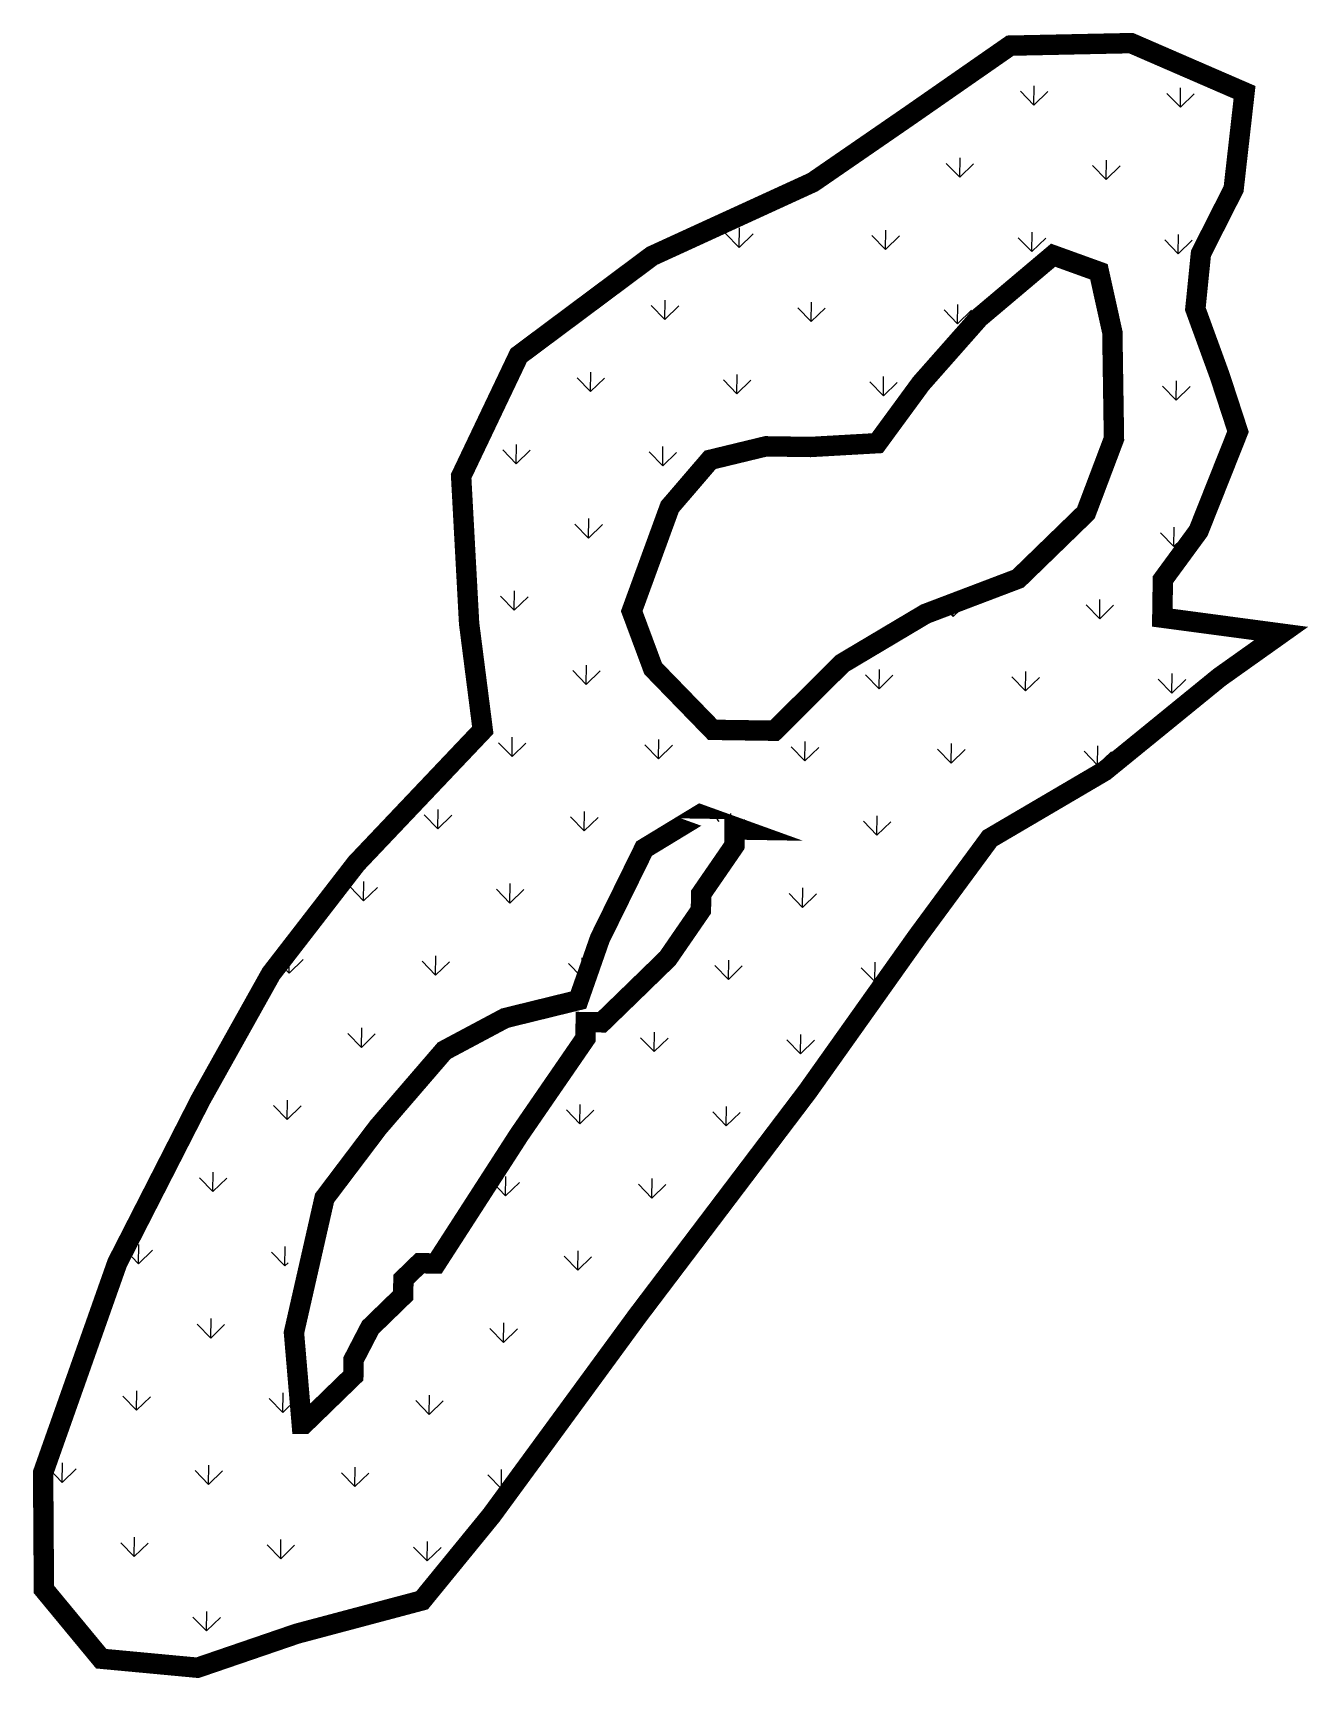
# Model space of a CAD drawing. Header units: metres. Extents: x 8244 to 287678, y 7853 to 2132060.
# Drawn here: x 271884.8 to 272197.7, y 2123878.5 to 2124282 of the extents above; entities that cross this region are included whole.
import ezdxf

# ---------------------------------------------------------------- set-up
doc = ezdxf.new("R2010")
doc.units = ezdxf.units.M
doc.layers.add('MANGROOVE BUFFER ZONE', color=120, linetype='Continuous')

msp = doc.modelspace()

# ---------------------------------------------------------------- hatches: boundary and pattern name
at = {"layer": 'MANGROOVE BUFFER ZONE'}
h = msp.add_hatch(dxfattribs=at)
h.set_pattern_fill('GRASS', color=256, angle=-0.8376017)
h.paths.add_polyline_path([(272147.75, 2124100.95), (272189.44, 2124134.89), (272155.83, 2124139.37), (272170.81, 2124159.82), (272180.5, 2124184.19), (272176.03, 2124197.87), (272167.74, 2124220.63), (272179.43, 2124243.72), (272182.11, 2124267.41), (272154.26, 2124279.49), (272124.6, 2124278.87), (272076.92, 2124245.71), (272036.72, 2124227.29), (272004.01, 2124202.89), (271989.88, 2124173.25), (271991.84, 2124137.15), (271995.19, 2124110.98), (271964.18, 2124078.31), (271943.25, 2124051.25), (271926, 2124020.41), (271905.5, 2123980.28), (271887.31, 2123928.82), (271887.51, 2123900.21), (271901.57, 2123883.21), (271925.19, 2123881), (271982.94, 2123900.77), (271997.32, 2123918.37), (272033.08, 2123967.2), (272074.87, 2124022.35), (272118.51, 2124083.79)])
h.paths.add_polyline_path([(272036.56, 2124049.14), (272033.88, 2124048.49), (272032.51, 2124047.15), (272020.39, 2124035.38), (272012.25, 2124023.55), (272004.11, 2124011.72), (271970.16, 2123959.12), (271963.43, 2123952.58), (271963.43, 2123952.58), (271959.39, 2123948.66), (271950.81, 2123940.33), (271947.09, 2123983.94), (271987.28, 2124037.06), (272016.21, 2124044.16), (272040.36, 2124093.24), (272058.78, 2124086.59), (272056.97, 2124086.62), (272056.86, 2124078.66)], flags=16)
h.paths.add_polyline_path([(272046.6, 2124180.85), (272075.6, 2124180.43), (272091.98, 2124181.36), (272110.63, 2124206.79), (272143.85, 2124234.83), (272156.61, 2124177.28), (272126.57, 2124148.13), (272103.84, 2124139.5), (272083.39, 2124127.34), (272059.16, 2124103.26), (272029.43, 2124133.85)], flags=16)

# ---------------------------------------------------------------- linework, layer by layer
at = {"layer": 'MANGROOVE BUFFER ZONE', "const_width": 5, "flags": 128}
for points in [[(272180.5, 2124184.19), (272176.03, 2124197.87), (272170.04, 2124214.29), (272171.41, 2124227.89), (272179.43, 2124243.72), (272182.11, 2124267.41), (272154.26, 2124279.49), (272124.6, 2124278.87), (272100.08, 2124261.82), (272076.19, 2124245.37), (272036.72, 2124227.29), (272004.01, 2124202.89), (271989.88, 2124173.25), (271991.84, 2124137.15), (271995.19, 2124110.98), (271964.18, 2124078.31), (271943.25, 2124051.25), (271926, 2124020.41), (271905.5, 2123980.28), (271887.31, 2123928.82), (271887.51, 2123900.21), (271901.57, 2123883.21), (271925.19, 2123881), (271949.58, 2123889.35), (271980.29, 2123897.52), (271997.32, 2123918.37), (272033.08, 2123967.2), (272074.87, 2124022.35), (272101.82, 2124060.3), (272119.61, 2124084.43), (272147.75, 2124100.95), (272175.98, 2124123.94), (272191.09, 2124134.67), (272161.93, 2124138.56), (272162.07, 2124147.89), (272170.81, 2124159.82)], [(272041.08, 2124165.74), (272050.99, 2124177.28), (272064.68, 2124180.59), (272075.6, 2124180.43), (272091.98, 2124181.36), (272102.72, 2124196.01), (272116.99, 2124212.16), (272135.14, 2124227.47), (272146.38, 2124223.41), (272149.67, 2124208.56), (272150.07, 2124182.46), (272143.18, 2124164.25), (272126.57, 2124148.13), (272103.84, 2124139.5), (272083.39, 2124127.34), (272066.78, 2124110.83), (272051.59, 2124111.05), (272036.99, 2124126.07), (272031.74, 2124140.17)], [(272048.55, 2124090.28), (272058.78, 2124086.59), (272056.97, 2124086.62), (272056.92, 2124082.64), (272048.78, 2124070.81), (272048.72, 2124066.83), (272040.58, 2124055), (272032.51, 2124047.15), (272028.47, 2124043.23), (272024.43, 2124039.31), (272020.45, 2124039.36), (272020.39, 2124035.38), (272012.25, 2124023.55), (272004.11, 2124011.72), (271983.74, 2123980.16), (271979.76, 2123980.22), (271975.72, 2123976.3), (271975.66, 2123972.31), (271967.59, 2123964.47), (271963.49, 2123956.56), (271963.43, 2123952.58), (271959.39, 2123948.66), (271955.35, 2123944.73), (271951.31, 2123940.81), (271950.77, 2123940.82), (271948.86, 2123963.19), (271956.36, 2123996.19), (271969.48, 2124013.53), (271985.73, 2124032.38), (272000.66, 2124040.34), (272018.66, 2124044.76), (272023.94, 2124059.87), (272034.79, 2124081.92)]]:
    msp.add_lwpolyline(points, close=True, dxfattribs=at)

doc.saveas('drawing.dxf')
